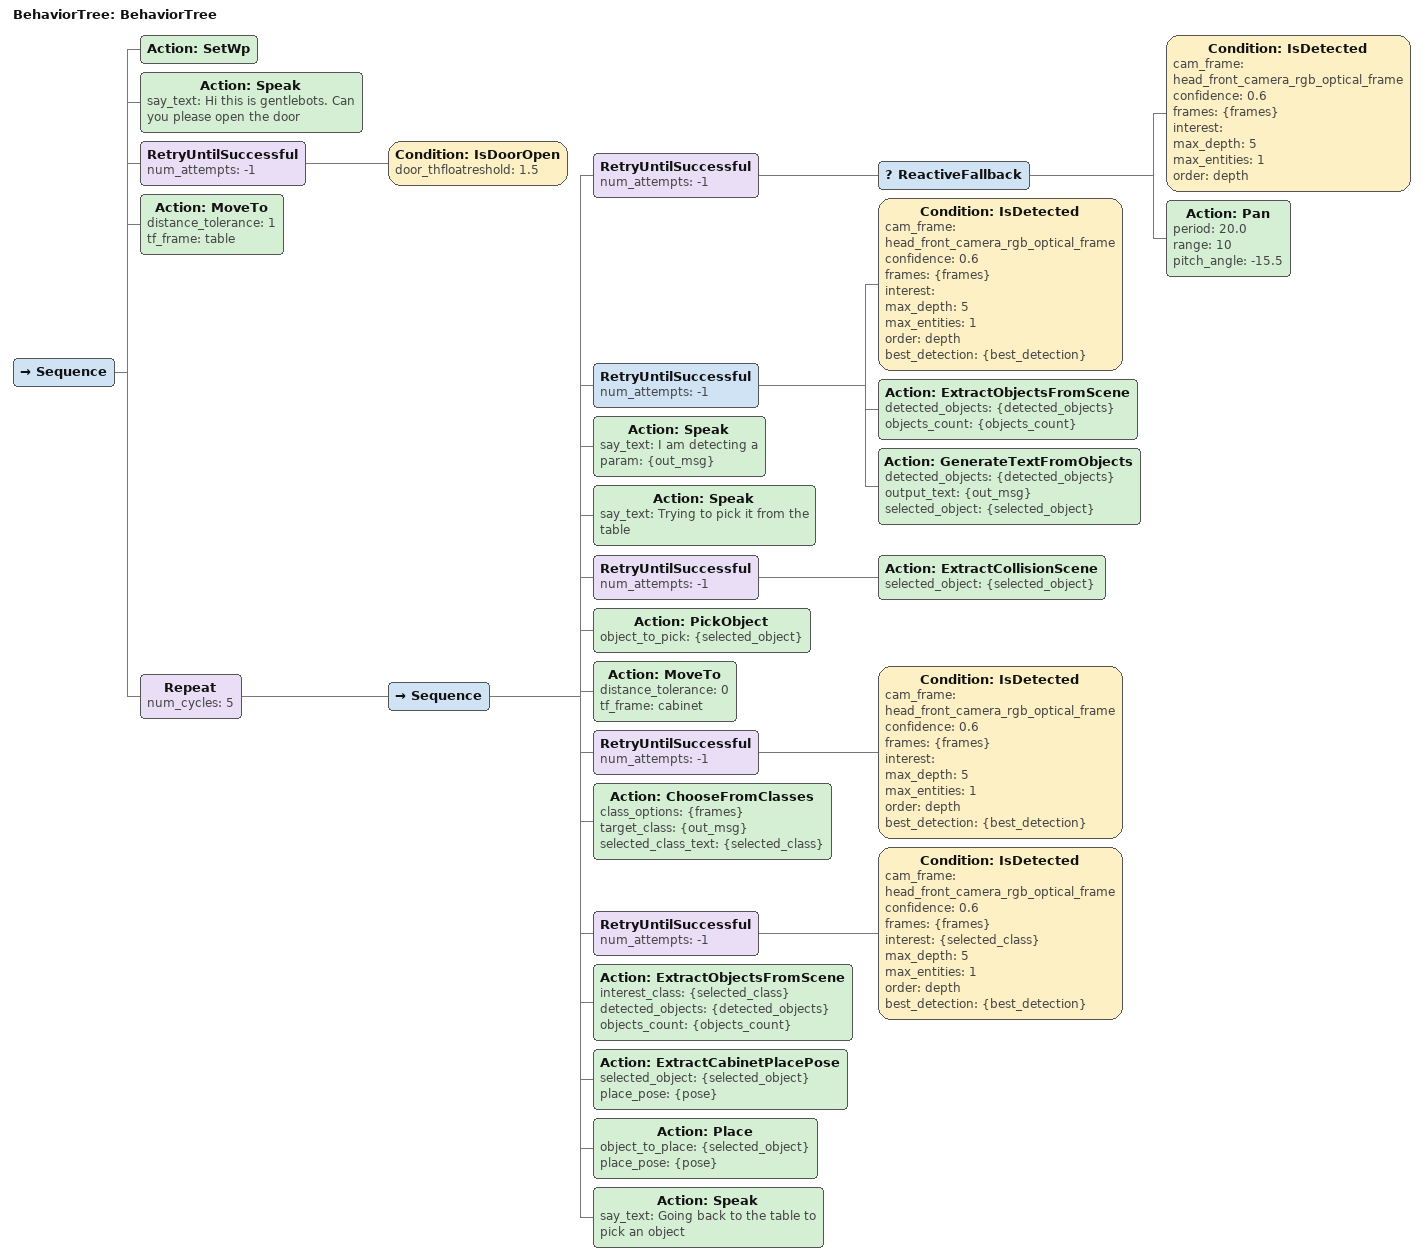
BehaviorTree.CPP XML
<?xml version="1.0"?>
<root main_tree_to_execute="BehaviorTree">
    <BehaviorTree ID="BehaviorTree">
        <Sequence>
            <Action ID="SetWp"/>
            <Action ID="Speak" say_text="Hi this is gentlebots. Can you please open the door "/>
            <RetryUntilSuccessful num_attempts="-1">
                <Condition ID="IsDoorOpen" door_thfloatreshold="1.5"/>
            </RetryUntilSuccessful>
            <Action ID="MoveTo" distance_tolerance="1" tf_frame="table"/>
            <Repeat num_cycles="5">
                <Sequence>
                    <RetryUntilSuccessful num_attempts="-1">
                    <ReactiveFallback>
                            <Condition ID="IsDetected" cam_frame="head_front_camera_rgb_optical_frame" confidence="0.6" frames="{frames}" interest="" max_depth="5" max_entities="1" order="depth"/>
                            <Action ID="Pan" period="20.0" range="10" pitch_angle="-15.5"/>
                        </ReactiveFallback>
                    </RetryUntilSuccessful>
                    <RetryUntilSuccessful num_attempts="-1">
                        <Condition ID="IsDetected" cam_frame="head_front_camera_rgb_optical_frame"
                                                   confidence="0.6"
                                                   frames="{frames}"
                                                   interest=""
                                                   max_depth="5"
                                                   max_entities="1"
                                                   order="depth"
                                                   best_detection="{best_detection}"/>
                        <Action ID="ExtractObjectsFromScene" detected_objects="{detected_objects}" objects_count="{objects_count}"/>
                        <Action ID="GenerateTextFromObjects" detected_objects="{detected_objects}" output_text="{out_msg}" selected_object="{selected_object}" />
                    </RetryUntilSuccessful>
                    <Action ID="Speak" say_text="I am detecting a " param="{out_msg}"/>
                    <Action ID="Speak" say_text="Trying to pick it from the table "/>
                    <RetryUntilSuccessful num_attempts="-1">
                        <Action ID="ExtractCollisionScene" selected_object="{selected_object}"/>
                    </RetryUntilSuccessful>
                    <Action ID="PickObject" object_to_pick="{selected_object}"/>
                    <Action ID="MoveTo" distance_tolerance="0" tf_frame="cabinet"/>
                    <!-- MoveToPredefined (inspect) which is lift the torso and move the head a little bit down -->
                    <RetryUntilSuccessful num_attempts="-1">
                        <Condition ID="IsDetected" cam_frame="head_front_camera_rgb_optical_frame"
                                                   confidence="0.6"
                                                   frames="{frames}"
                                                   interest=""
                                                   max_depth="5"
                                                   max_entities="1"
                                                   order="depth"
                                                   best_detection="{best_detection}"/>
                    </RetryUntilSuccessful>
                    <Action ID="ChooseFromClasses" class_options="{frames}" target_class="{out_msg}" selected_class_text="{selected_class}"/>
                    <RetryUntilSuccessful num_attempts="-1">
                        <Condition ID="IsDetected" cam_frame="head_front_camera_rgb_optical_frame"
                                                   confidence="0.6"
                                                   frames="{frames}"
                                                   interest="{selected_class}"
                                                   max_depth="5"
                                                   max_entities="1"
                                                   order="depth"
                                                   best_detection="{best_detection}"/>
                    </RetryUntilSuccessful>
                    <Action ID="ExtractObjectsFromScene" interest_class="{selected_class}"
                                                         detected_objects="{detected_objects}"
                                                         objects_count="{objects_count}"/>
                    <Action ID="ExtractCabinetPlacePose" selected_object="{selected_object}" place_pose="{pose}"/>
                    <Action ID="Place" object_to_place="{selected_object}" place_pose="{pose}"/>
                    <Action ID="Speak" say_text="Going back to the table to pick an object"/>
                </Sequence>
            </Repeat>
        </Sequence>
    </BehaviorTree>
</root>
